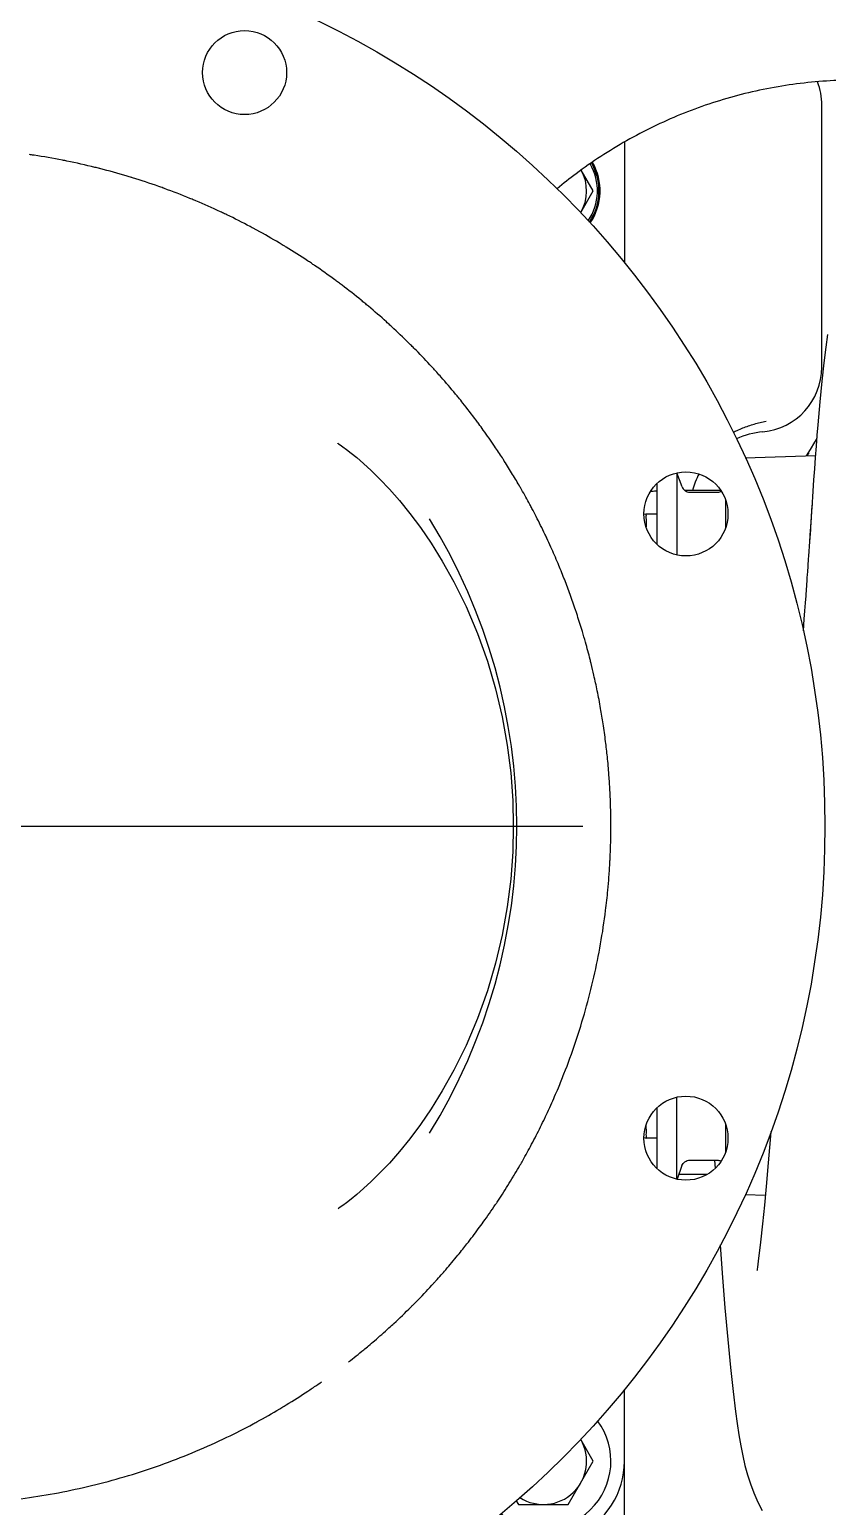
# Model space of a CAD drawing. Header units: millimetres. Extents: x 156850 to 204135, y 56350 to 74150.
# Drawn here: x 174815 to 174962.6, y 62077.1 to 62350.3 of the extents above; entities that cross this region are included whole.
import ezdxf

# ---------------------------------------------------------------- set-up
doc = ezdxf.new("R2010")
doc.units = ezdxf.units.MM
doc.header["$LTSCALE"] = 150
doc.linetypes.add('X-2F-PLAN$0$CENTER', pattern=[2, 1.25, -0.25, 0.25, -0.25])
doc.layers.add('-----33 Equipment', color=5, linetype='Continuous')

# ---------------------------------------------------------------- blocks, each defined once
blk = doc.blocks.new('X-2F-PLAN$0$A$C73FA2420')
at = {"color": 0, "linetype": 'X-2F-PLAN$0$CENTER', "ltscale": 2}
blk.add_line((2448.733949000714, 1095.974610281875), (2448.733949000714, 580.5806102819042), dxfattribs=at)
at = {"color": 0, "linetype": 'Continuous'}
for p, q in [((2323.913682771614, 733.2888569110073), (2323.233949000714, 732.8964124353952)), ((2323.233949000714, 732.8964124353952), (2323.233949000714, 723.6588081283262)), ((2323.233949000714, 723.6588081283262), (2331.233949000714, 719.0400059748208)), ((2331.233949000714, 719.0400059748208), (2335.233949113172, 721.349407116475)), ((2562.202201606357, 721.3677364182076), (2566.233949000714, 719.0400059748208)), ((2566.233949000714, 719.0400059748208), (2570.077273560921, 721.2589504442876)), ((2213.679494321928, 713.2776102818898), (2344.513187923934, 713.2776102818898)), ((2575.26324080443, 713.2776102818898), (2552.954311937327, 713.2776102818898)), ((2391.125839801389, 709.6645457408158), (2391.012319971807, 709.2872520970996)), ((2391.012319976813, 707.2766919120913), (2391.01231995842, 709.2872675262042)), ((2506.455319604254, 709.2874499589088), (2506.341553332401, 709.6645413429942)), ((2506.455319976783, 707.2727674567141), (2506.455319958506, 709.2874823352904)), ((2388.127821007278, 707.2780318736914), (2385.39313201583, 707.277699024009)), ((2391.500768059515, 707.2782684873091), (2388.127821007278, 707.2780318736914)), ((2396.59818239091, 707.2784679121105), (2391.500768059515, 707.2782684873091)), ((2505.918960113777, 707.2728490128065), (2500.864839823684, 707.2735261791968)), ((2509.291907128529, 707.2722928766161), (2505.918960113777, 707.2728490128065)), ((2512.079819314415, 707.2716872337041), (2509.291907128529, 707.2722928766161)), ((2385.923956545419, 702.6340010389104), (2383.405094808317, 703.5512604074902)), ((2398.570023057284, 703.6187027611886), (2383.421640198445, 703.6173133098055)), ((2384.336983725894, 703.2119071878842), (2384.336983725894, 697.9006117099198)), ((2514.04741983884, 703.6110941019724), (2498.896287608077, 703.6139476061799)), ((2511.495331646642, 702.6280532883247), (2514.059805581579, 703.5616474847193)), ((2386.922973975539, 701.2056822807062), (2386.922731957864, 696.0961032080231)), ((2510.496178902686, 701.1995682623237), (2510.495936897234, 696.0902501016972)), ((2510.820266826893, 695.4529137426871), (2510.820266826893, 702.1295262394124)), ((2371.242001208593, 695.5516205172171), (2366.049019985367, 695.1755451504141)), ((2386.922756304615, 696.610122580023), (2385.396547284676, 696.5103809860302)), ((2388.927061656141, 694.5788999529905), (2388.394843009533, 694.5788694442017)), ((2393.59781092708, 694.5790993858827), (2388.927061656141, 694.5788999529905)), ((2508.491463481798, 694.5732367257006), (2503.884307215922, 694.5738704844844)), ((2509.056674006628, 694.5731507827295), (2508.491463481798, 694.5732367257006)), ((2368.226583433105, 688.5231245735777), (2368.225876561599, 688.5232025270816)), ((2380.581965179183, 690.9421596549219), (2380.450342806522, 687.1953005362302)), ((2516.836790959584, 690.9192775132251), (2517.29109176551, 677.9518049699254)), ((2486.982378058019, 680.0699419133016), (2484.836411505355, 680.2145560223144)), ((2493.037571988651, 679.624265546503), (2492.524676462286, 679.660958612978)), ((2493.01922914607, 679.625574366306), (2492.624673117418, 679.6554207776207)), ((2493.606869583717, 679.5837369044893), (2493.037571988651, 679.624265546503)), ((2495.328420222504, 679.4615451929276), (2494.613811871503, 679.5121989442268)), ((2498.195837989217, 679.2595060351305), (2496.888144582859, 679.3513775339816)), ((2503.547874385142, 678.8879218730144), (2501.39681074582, 679.0310819777078)), ((2503.457063192036, 678.897546364693), (2501.397235917975, 679.0372738618171)), ((2503.98744483653, 678.8628512819996), (2503.457063192036, 678.897546364693)), ((2505.823582236771, 678.7430586082046), (2503.98744483653, 678.8628512819996)), ((2507.244633635739, 678.6492159449845), (2505.823582236771, 678.7430586082046)), ((2508.29172553122, 678.5794219492236), (2507.244633635739, 678.6492159449845)), ((2510.713332926622, 678.4209788631997), (2507.579682501615, 678.6228852928034)), ((2508.910987239331, 678.537885562575), (2508.29172553122, 678.5794219492236)), ((2518.388101488934, 678.9417183432961), (2517.232250287896, 679.631364495377)), ((2517.731993289432, 679.1434008526849), (2517.234474188183, 679.5678859240725)), ((2517.732052125852, 679.1433510875213), (2517.728664943716, 679.1462151366286)), ((2533.617959118215, 676.7776102817734), (2582.11803751823, 676.7776102817734))]:
    blk.add_line(p, q, dxfattribs=at)
for points in [[(2448.733784290613, 733.8284594588913), (2443.992438675836, 733.9417276314925), (2438.921325034811, 734.3136842316017), (2433.765872390941, 734.9602149892016), (2428.574411126669, 735.891193793912), (2423.394357045414, 737.1109385472955), (2418.253766588517, 738.6243668053066), (2413.145739726955, 740.4484548994806), (2408.138124673162, 742.5704262952204), (2403.577699051821, 744.8163196301903), (2399.724875564571, 746.9711778872879), (2396.439892633818, 749.016249031818), (2393.534445588244, 751.0041067745187), (2390.89652385388, 752.9739420925034), (2388.513826150564, 754.9069604715914), (2386.398618656443, 756.7628111455124), (2384.556266320869, 758.503389827325), (2382.981628875365, 760.0986462371075), (2381.664288984844, 761.5241121813888), (2380.58834510576, 762.7628928548074), (2379.730338166468, 763.810208450479), (2379.063138526399, 764.6709657505271), (2378.564157291432, 765.3497108013835), (2378.21639142686, 765.8476694371202), (2378.005609586369, 766.1649997925269), (2377.95400566794, 766.2457605109084)], [(2519.527422465617, 766.26739308791), (2519.536688880413, 766.2827204812784), (2519.462145258207, 766.1652344845934), (2519.251512868563, 765.8481155714835), (2518.903905332671, 765.3503588843741), (2518.405078092939, 764.67178783298), (2517.738099138252, 763.8112670574919), (2516.880411754129, 762.7642747316277), (2515.804846170475, 761.5258383663022), (2514.48794059502, 760.1007228572271), (2512.913798593916, 758.5058174260776), (2511.072009912226, 756.7655858726939), (2508.957450762624, 754.9100808891817), (2506.575575764058, 752.9774632310146), (2503.93877547374, 751.0081442379742), (2501.034765720018, 749.0208803744754), (2497.751480971114, 746.9763787788106), (2493.900778944953, 744.8220722657279), (2489.341947072186, 742.5761596710072), (2484.335132073844, 740.453641705506), (2479.22772307531, 738.6288929575821), (2474.087710094987, 737.1147736872081), (2468.908137941384, 735.8942961054854), (2463.717083635041, 734.962555266975), (2458.561975069344, 734.3152433726937), (2453.491153832991, 733.9424942994956), (2448.733784290613, 733.8284594588913)], [(2366.048899743822, 695.1755362587865), (2359.638902219594, 694.6761444330914), (2353.762388901785, 694.1663802452968), (2348.587346399901, 693.6650557654211), (2344.12620067806, 693.1816890651244), (2340.420737150591, 692.7324683151091)], [(2340.420897647273, 692.7324889187003), (2338.222334953025, 692.4336805624189), (2336.089563397458, 692.106593297096), (2334.099092765246, 691.7591190474923), (2332.228079338791, 691.3849855168955), (2330.448879610398, 690.9747505579726), (2328.729196004453, 690.5142015411984), (2327.036771939718, 689.9833543273853), (2325.361366709927, 689.3615224154782), (2323.685331244022, 688.6155959228054), (2322.119679033291, 687.7729135134141)], [(2367.16326998279, 688.652662957611), (2366.784889293485, 688.7075107651763), (2366.549315070501, 688.7462495004875), (2366.47715761466, 688.7595087569207)], [(2368.225876561599, 688.5232025270816), (2367.671332542901, 688.5873276991188), (2367.16326998279, 688.652662957611)], [(2382.031151089817, 687.0545863367151), (2378.592235003016, 687.3606982980855), (2375.163364714477, 687.7204178806278), (2371.747230457258, 688.1180727928877), (2368.226583433105, 688.5231245735777)], [(2392.201490936219, 686.1696396369953), (2390.699162471108, 686.292958167498), (2386.404985384317, 686.6770436671795), (2382.030766268261, 687.0546177622164)], [(2492.624673117418, 679.6554207776207), (2491.34906584362, 679.7519233060302), (2490.00233541755, 679.8527812210959), (2488.556479642633, 679.9586974554113), (2486.982378058019, 680.0699419133016)], [(2494.613811871503, 679.5121989442268), (2493.934169488144, 679.5604644386913), (2493.606869583717, 679.5837369044893)], [(2496.888144582859, 679.3513775339816), (2495.700859837583, 679.4351874407148), (2495.328420222504, 679.4615451929276)], [(2501.397235917975, 679.0372738618171), (2498.662126648822, 679.2268762699096), (2498.195837989217, 679.2595060351305)], [(2503.763186526252, 678.8736077881767), (2503.69109808316, 678.8783994031255), (2503.655171955004, 678.8807876991923), (2503.619325050968, 678.8831709427177), (2503.58355873765, 678.8855490338756), (2503.547874385142, 678.8879218730144)], [(2504.501518347766, 678.8245980846114), (2504.426254644524, 678.8295874646283), (2504.388741889736, 678.8320748895057), (2504.351308591082, 678.8345574515988), (2504.313954783021, 678.8370351369958), (2504.27668049268, 678.8395079324837), (2504.239485739847, 678.8419758254895), (2504.202370536863, 678.8444388041971), (2504.165334888035, 678.8468968571979), (2504.128378790454, 678.8493499738979), (2504.091502232826, 678.8517981442274), (2504.054705195827, 678.8542413589894), (2504.017987651867, 678.856679609511), (2503.981349565322, 678.8591128878179), (2503.944790891604, 678.8615411866922), (2503.908311577165, 678.8639644997311), (2503.871911559836, 678.8663828209974), (2503.835590768023, 678.8687961454852), (2503.799349120585, 678.8712044691201), (2503.763186526252, 678.8736077881767)], [(2504.998435501009, 678.7917037918232), (2504.921122301719, 678.7968158092117), (2504.882582983701, 678.7993649194832), (2504.84412203182, 678.8019094011979), (2504.805739571573, 678.8044492325862), (2504.767435721122, 678.8069843929261), (2504.729210592224, 678.8095148617285), (2504.691064289305, 678.8120406190865), (2504.65299691027, 678.8145616460242), (2504.615008546039, 678.8170779236825), (2504.577099280665, 678.8195894341916), (2504.539269191213, 678.8220961602055), (2504.501518347766, 678.8245980846114)], [(2505.429195033736, 678.7632670464809), (2505.350184162497, 678.7684768573963), (2505.310793085373, 678.7710752917919), (2505.271478531649, 678.7736693738261), (2505.232240705285, 678.7762590750935), (2505.193079802557, 678.7788443681784), (2505.153996012406, 678.7814252264216), (2505.114989516325, 678.7840016232221), (2505.07606048882, 678.786573533027), (2505.03720909683, 678.7891409306903), (2504.998435501009, 678.7917037918232)], [(2505.78867349145, 678.7396021428867), (2505.708201959496, 678.7448939841124), (2505.668096914887, 678.7475325692794), (2505.62807688734, 678.7501663821167), (2505.588140262174, 678.752795512497), (2505.548285410972, 678.7554200513987), (2505.508510692162, 678.758040091081), (2505.468814451015, 678.7606557250256), (2505.429195033736, 678.7632670464809)], [(2506.114273650921, 678.7182267410099), (2506.032292145654, 678.723603106977), (2505.991450500092, 678.7262829621905), (2505.950706284493, 678.7289573696908), (2505.910057998728, 678.731626409688), (2505.869504127419, 678.7342901633237), (2505.829043139936, 678.7369487130782), (2505.78867349145, 678.7396021428867)], [(2506.404490922694, 678.699226762692), (2506.321034397231, 678.7046851614141), (2506.279470076086, 678.7074052722892), (2506.238013234106, 678.7101194149), (2506.19666248688, 678.7128276593285), (2506.155416432302, 678.7155300769955), (2506.114273650921, 678.7182267410099)], [(2506.657578069833, 678.6827015454182), (2506.572752545355, 678.6882354425034), (2506.530515336548, 678.6909927435918), (2506.488393511157, 678.6937436903245), (2506.446385802352, 678.6964883427136), (2506.404490922694, 678.699226762692)], [(2506.914948451915, 678.66594167531), (2506.828666935908, 678.6715550578083), (2506.785712103243, 678.6743516441202), (2506.742879768019, 678.6771415548283), (2506.700168806827, 678.6799248383031), (2506.657578069833, 678.6827015454182)], [(2507.13286910241, 678.6517884344212), (2507.045315931085, 678.6574704496888), (2507.001732743694, 678.6603010635008), (2506.95827724284, 678.6631247930927), (2506.914948451915, 678.66594167531)], [(2507.354182687355, 678.6374521484249), (2507.26520686713, 678.6432111992035), (2507.220951734693, 678.646077995596), (2507.176841699285, 678.6489369184128), (2507.13286910241, 678.6517884344212)], [(2507.579682501615, 678.6228852928034), (2507.488921696669, 678.6287432129029), (2507.443828895455, 678.631656158017), (2507.398918310762, 678.6345589918783), (2507.354182687355, 678.6374521484249)], [(2522.958725599223, 677.5079228496179), (2521.03648752009, 677.6608685817919), (2518.981447573286, 677.8222743109218), (2516.906523274258, 677.9812741561909), (2514.826543931616, 678.1352954774047), (2512.758493565721, 678.2822199130896), (2510.713332926622, 678.4209788631997)], [(2520.409198708716, 677.710136727721), (2519.723672883702, 678.1320160938776), (2518.388101488934, 678.9417183432961)], [(2539.672825824935, 675.7212383470032), (2537.304842418409, 676.04283515719), (2534.426595001481, 676.3981718518771), (2531.062319934019, 676.7696514673298), (2527.196192824747, 677.146401885082), (2522.958625323721, 677.5079308471759)]]:
    blk.add_lwpolyline(points, dxfattribs=at)
for centre, radius in [((2448.73374996311, 841.2871723715798), 165.1), ((2588.124998248648, 783.5494280544808), 7.775), ((2390.996005645953, 701.8959240861004), 7.775), ((2506.471496326732, 701.8959249337786), 7.775)]:
    blk.add_circle(centre, radius, dxfattribs=at)
for centre, radius, start, end in [((2448.733774668071, 841.2871725274017), 108.1, 238.3000446844153, 301.6999459250218), ((2331.233949000714, 728.2776102818898), 15, 139.0879789747826, 270), ((2331.233949000714, 728.2776102818898), 12.5, 141.264541785334, 306.5944225254875), ((2331.233949000714, 728.2776102818898), 8, 147.3075491088233, 300.0000009324704), ((2566.233949000714, 728.2776102818898), 8, 239.7391713655656, 298.6671707216311), ((2566.233949000714, 728.2776102818898), 10.5, 235.7536341902306, 300.1717483935439), ((2566.233949000714, 728.2776102818898), 10.299689405, 235.9902719573765, 300.0663870102705), ((2566.233949000714, 728.2776102818898), 10, 236.2550651431891, 299.9382386875529), ((2506.733949000714, 686.2776102818898), 15, 61.65833010201806, 74.19268741197611), ((2389.233949000714, 658.2776102818898), 40, 97.03164642898335, 97.08959276261369), ((2506.733949000714, 686.2776102818898), 15, 5.312774704581225, 24.7974646922312), ((2533.617959118215, 688.7776102817734), 12, 185.3127747045812, 270), ((2582.11803751823, 688.7776102817734), 12, 270, 290.8799897063626)]:
    blk.add_arc(centre, radius, start, end, dxfattribs=at)
for points, start_tangent, end_tangent in [([(2323.819782309234, 829.1259195525781), (2323.852847418049, 828.7909521567053), (2324.630969382124, 822.5816867533722), (2325.717630412779, 816.4189261345891), (2327.110128899221, 810.3179918947862), (2328.805002870737, 804.2940519169788), (2330.798038603854, 798.3620826652041), (2333.084281097632, 792.5368319497211), (2335.658046393073, 786.8327822615975), (2338.1250223323, 781.981990408909)], (0.09689923466969728, -0.995294196869244), (0.4725333078782286, -0.8813128121987546)), ([(2571.913350150222, 817.2417704430991), (2572.819049774553, 822.4660747260205)], (0.1915891286818497, 0.9814752191323708), (0.1499633551380849, 0.9886915556005005)), ([(2572.819049774553, 822.4660747260205), (2572.836530884611, 822.5816890127026), (2572.945581513923, 823.3200888318825)], (0.149963355167636, 0.9886915555973449), (0.1431576370003788, 0.9896998994486281)), ([(2571.744969787425, 816.3947008852847), (2571.913350150222, 817.2417704430991)], (0.1983393169380375, 0.9801334171206614), (0.1915891287036315, 0.9814752191280889)), ([(2570.584497772623, 811.2240644517005), (2571.744969787425, 816.3947008852847)], (0.2395370310595187, 0.9708872286477073), (0.1983393169993178, 0.9801334171082194)), ([(2568.961559904506, 805.27788319299), (2570.357371590799, 810.3179941084818), (2570.374309366103, 810.3845892001991)], (0.2869152772039029, 0.9579559612565368), (0.2462266282354766, 0.9692122819813362)), ([(2570.374309366103, 810.3845892001991), (2570.584497772623, 811.2240644517005)], (0.2462266282308536, 0.9692122819847986), (0.2395370311001075, 0.9708872286376864)), ([(2567.048653443228, 799.4185829818016), (2568.662497728714, 804.2940540997079), (2568.710180170601, 804.448992040474)], (0.3336012062631033, 0.942714291384061), (0.2935204205515917, 0.9559528036042922)), ([(2568.710180170601, 804.448992040474), (2568.961559904506, 805.27788319299)], (0.293520420510801, 0.9559528036170438), (0.2869152771686169, 0.9579559612668671)), ([(2564.850292210816, 793.6600397913135), (2566.669462103629, 798.362084811728), (2566.756678846083, 798.6024727087934)], (0.379484354783793, 0.92519815416715), (0.3401044095778679, 0.9403876810053011)), ([(2566.756678846083, 798.6024727087934), (2567.048653443228, 799.4185829818016)], (0.3401044096217639, 0.940387680988842), (0.3336012062537863, 0.942714291387173)), ([(2562.371780088986, 788.0162306998973), (2564.383219716023, 792.5368340549176), (2564.518527246895, 792.8590744634857)], (0.4244533239183198, 0.905449819600526), (0.3858667832654142, 0.9225545108937384)), ([(2564.518527246895, 792.8590744634857), (2564.850292210816, 793.6600397913135)], (0.3858667832312421, 0.9225545109090283), (0.3794843547641076, 0.9251981541751356)), ([(2559.619066208368, 782.5007646273007), (2561.80945452454, 786.8327843202278), (2562.001154610538, 787.2326596154016)], (0.4683996884440203, 0.8835166845428307), (0.4306970623276177, 0.9024965598280741)), ([(2562.001154610538, 787.2326596154016), (2562.371780088986, 788.0162306998973)], (0.4306970623601835, 0.9024965598126594), (0.4244533239352191, 0.9054498195923922)), ([(2338.1250223323, 781.981990408909), (2338.512935703853, 781.2641147674294), (2340.927472390817, 777.0283082704991)], (0.4725333078769628, -0.8813128121995328), (0.5120033562958257, -0.8589834475365566)), ([(2556.598772972007, 777.1269675528747), (2558.954565314925, 781.2641167736729), (2559.210658193915, 781.7367900232202)], (0.5112172653314466, 0.8594515155767112), (0.4744871958631471, 0.8802624046055799)), ([(2559.210658193915, 781.7367900232202), (2559.619066208368, 782.5007646273007)], (0.4744871958732945, 0.8802624046000153), (0.4683996884333453, 0.8835166845484352)), ([(2340.927472390817, 777.0283082704991), (2341.151793168625, 776.6534522344009)], (0.5120033563102653, -0.8589834475276615), (0.5149902067076988, -0.857196061000072)), ([(2341.151793168625, 776.6534522344009), (2341.641851325636, 775.8446740516811), (2344.202809392591, 771.8272736144136)], (0.5149902066339017, -0.8571960610452809), (0.5534443930019379, -0.8328861289843755)), ([(2553.318166757468, 771.9078180068173), (2555.825649791514, 775.8446760008228), (2556.15379554464, 776.384714171174)], (0.5528026435208669, 0.8333122087887797), (0.5171316190651297, 0.8559058876786346)), ([(2556.15379554464, 776.384714171174), (2556.598772972007, 777.1269675528747)], (0.5171316191285718, 0.8559058876400998), (0.5112172653016019, 0.8594515155947248)), ([(2344.202809392591, 771.8272736144136), (2344.457684987457, 771.4452261024271)], (0.5534443930948421, -0.8328861289234932), (0.5564885080270039, -0.8308553065575955)), ([(2344.457684987457, 771.4452261024271), (2345.037014281028, 770.587933698087), (2345.92079031677, 769.3087701541954)], (0.5564885080078, -0.8308553065699078), (0.5735130341224358, -0.8191964353512369)), ([(2549.785144620342, 766.8559244722128), (2552.430486931582, 770.5879355850047), (2552.837966125808, 771.1893305233098)], (0.593055359318585, 0.8051616861125626), (0.5585275591113822, 0.8294859647469107)), ([(2552.837966125808, 771.1893305233098), (2553.318166757468, 771.9078180068173)], (0.5585275591010622, 0.8294859647549218), (0.5528026435796807, 0.8333122087502298)), ([(2546.008213973604, 761.9834924069), (2548.777517644921, 765.5069646115298), (2549.271193854278, 766.1631574999774)], (0.6318781605702882, 0.7750677326495502), (0.5985752701951972, 0.8010665677150609)), ([(2549.271193854278, 766.1631574999774), (2549.785144620342, 766.8559244722128)], (0.5985752702084047, 0.8010665677052287), (0.593055359316207, 0.805161686114284)), ([(2349.608785343007, 764.3090166578768), (2351.855778054683, 761.4996187303914)], (0.6133502369824618, -0.7898110449933334), (0.6357335314020635, -0.7719085937148764)), ([(2351.855778054683, 761.4996187303914), (2352.59167760564, 760.6143934251741), (2353.536192373722, 759.5019652161282)], (0.6357335314020764, -0.7719085937148789), (0.6516520179306755, -0.7585180601191923)), ([(2541.996472497354, 757.3022953448235), (2544.875823788811, 760.6143951748963), (2545.462107445928, 761.3183029784122)], (0.6691772364782802, 0.7431028368801761), (0.6371782778897931, 0.7707164473304497)), ([(2545.462107445928, 761.3183029784122), (2546.008213973604, 761.9834924069)], (0.63717827784757, 0.7707164473651139), (0.6318781605629235, 0.7750677326558816)), ([(2353.536192373722, 759.5019652161282), (2355.896878817352, 756.8317966263858)], (0.6516520179325814, -0.7585180601175189), (0.6729260054004249, -0.7397098020546922)), ([(2355.896878817352, 756.8317966263858), (2356.732395891217, 755.9223892987939), (2359.729224796407, 752.8022048907005)], (0.6729260053880872, -0.739709802066072), (0.7050332772142585, -0.7091742226143729)), ([(2541.41991949291, 756.6664351436775), (2541.996472497354, 757.3022953448235)], (0.6742436108723228, 0.7385090068490849), (0.6691772364756399, 0.743102836882657)), ([(2537.759586088243, 752.8236461807974), (2540.735105588799, 755.9223909734283), (2541.41991949291, 756.6664351436775)], (0.7048624466133323, 0.7093440148153747), (0.6742436108887017, 0.7385090068348125)), ([(2359.729224796407, 752.8022048907005), (2360.111156082712, 752.4196814019233)], (0.7050332772469461, -0.7091742225818553), (0.7080810571949168, -0.706131160934474)), ([(2360.111156082712, 752.4196814019233), (2361.101844039047, 751.4426154734101), (2364.170825025882, 748.5482556528295)], (0.7080810571753713, -0.7061311609532452), (0.7389281214398454, -0.6737842617228299)), ([(2533.307765593636, 748.5583698058035), (2536.365657522809, 751.4426170687075), (2537.154404071625, 752.2187543151085)], (0.7388475388629842, 0.6738726246971062), (0.7096820257808326, 0.7045221233454129)), ([(2537.154404071625, 752.2187543151085), (2537.759586088243, 752.8236461807974)], (0.7096820257670134, 0.7045221233590289), (0.7048624466093654, 0.7093440148192712)), ([(2364.170825025882, 748.5482556528295), (2364.584675342194, 748.1725746138254)], (0.7389281214945193, -0.6737842616631244), (0.7419213572842189, -0.670486912329707)), ([(2364.584675342194, 748.1725746138254), (2365.689158912166, 747.1862093728269), (2366.657047274406, 746.3408190996852)], (0.7419213573210169, -0.670486912289277), (0.7565177969970487, -0.6539731055831017)), ([(2366.657047274406, 746.3408190996852), (2369.32639010367, 744.0973258137237)], (0.7565177969909059, -0.6539731055908201), (0.7743923166885347, -0.6327057292720395)), ([(2528.65174217429, 744.5167768545798), (2531.778342727106, 747.1862108845962), (2532.675873011583, 747.985965934291)], (0.7710503586275883, 0.6367741706919666), (0.7434082221307561, 0.6688379589021036)), ([(2532.675873011583, 747.985965934291), (2533.307765593636, 748.5583698058035)], (0.7434082220989683, 0.6688379589382879), (0.7388475388607564, 0.6738726247003444)), ([(2369.32639010367, 744.0973258137237), (2370.482935723034, 743.1637530932203), (2371.441591537558, 742.4068538767169)], (0.7743923166771021, -0.6327057292863234), (0.7878629531373493, -0.6158506045081793)), ([(2523.802741420921, 740.7086387135205), (2526.984565989114, 743.1637545173871), (2527.995150856441, 743.9782547479263)], (0.8013930480339202, 0.5981380965655595), (0.7753410483024129, 0.63154276087729)), ([(2527.995150856441, 743.9782547479263), (2528.65174217429, 744.5167768545798)], (0.7753410483024116, 0.6315427608782518), (0.7710503586405221, 0.6367741706751237)), ([(2371.441591537558, 742.4068538767169), (2374.202183362679, 740.3097460162826)], (0.7878629531473049, -0.6158506044957969), (0.8045711859176787, -0.5938562172706443)), ([(2523.123548590695, 740.20526025648), (2523.802741420921, 740.7086387135205)], (0.8054036970103257, 0.5927266527184096), (0.8013930480256664, 0.5981380965763253)), ([(2374.202183362679, 740.3097460162826), (2375.471256387653, 739.3852470943239), (2378.672058252734, 737.1586256285082)], (0.8045711859073298, -0.5938562172843787), (0.8296790478621865, -0.5582406985690018)), ([(2518.990304750623, 737.2900023565162), (2521.99624539318, 739.3852484276867), (2523.123548590695, 740.20526025648)], (0.8286323536156811, 0.5597931962263151), (0.8054036970129771, 0.592726652714141)), ([(2378.672058252734, 737.1586256285082), (2379.178871926968, 736.819407237519)], (0.8296790478267326, -0.558240698620191), (0.8323817065676814, -0.554202755832252)), ([(2379.178871926968, 736.819407237519), (2380.641719154781, 735.8600853374228), (2383.859356721165, 733.8501769800205)], (0.8323817065933993, -0.5542027557932337), (0.8560402933795765, -0.5169090984984985)), ([(2513.790763583267, 733.9606619828264), (2516.259174996871, 735.4962831643061)], (0.8551600492532163, 0.5183640517639871), (0.8429250659609591, 0.538030977894775)), ([(2516.259174996871, 735.4962831643061), (2516.825782690314, 735.8600865767803), (2518.990304750623, 737.2900023565162)], (0.8429250659641894, 0.5380309778907557), (0.8286323536115368, 0.5597931962322282)), ([(2383.859356721165, 733.8501769800205), (2384.395617243135, 733.5281835653004)], (0.8560402934182944, -0.5169090984345346), (0.8586056991667645, -0.5126365704450695)), ([(2384.395617243135, 733.5281835653004), (2385.981469439226, 732.5970319302287), (2386.866124441498, 732.0910547596868)], (0.858605699163245, -0.512636570451675), (0.8700574250498148, -0.4929503799722576)), ([(2508.216970800422, 730.7740902968799), (2510.971828091773, 732.301774674328)], (0.8805500935657276, 0.4739530912666379), (0.8683783283071539, 0.4959022876804198)), ([(2510.971828091773, 732.301774674328), (2511.486032465706, 732.5970330726122), (2513.790763583267, 733.9606619828264)], (0.8683783283014977, 0.4959022876911332), (0.8551600492514951, 0.5183640517667936)), ([(2386.866124441498, 732.0910547596868), (2389.86243864242, 730.4469102926087)], (0.870057425055336, -0.492950379963079), (0.8831568202027149, -0.4690778516723335)), ([(2389.86243864242, 730.4469102926087), (2391.477231780533, 729.6041993375984), (2394.690306398203, 728.0144878379069)], (0.883156820198663, -0.4690778516797395), (0.9025382315733698, -0.430609731135617)), ([(2502.717233822215, 727.9858999567805), (2505.990270178765, 729.604200379923), (2507.483283402165, 730.3823151887045)], (0.902765993294082, 0.4301320278144514), (0.8836714811665832, 0.4681075873909562)), ([(2507.483283402165, 730.3823151887045), (2508.216970800422, 730.7740902968799)], (0.883671481146015, 0.4681075874306609), (0.8805500935845496, 0.473953091232008)), ([(2394.690306398203, 728.0144878379069), (2395.282131270738, 727.734015605587)], (0.9025382315835875, -0.4306097311154982), (0.9047728031426229, -0.4258945581862628)), ([(2395.282131270738, 727.734015605587), (2397.115342847421, 726.8890282129287), (2400.307959581725, 725.501432009507)], (0.9047728031668095, -0.4258945581351419), (0.9225619012209161, -0.3858491135350415)), ([(2497.299699681229, 725.560151479207), (2500.352159161121, 726.8890291524003), (2501.97001574107, 727.632893923379)], (0.9220940813522165, 0.386965767394098), (0.905578479613233, 0.4241787562590139)), ([(2501.97001574107, 727.632893923379), (2502.717233822215, 727.9858999567805)], (0.9055784796268347, 0.4241787562312351), (0.9027659932623361, 0.4301320278801344)), ([(2400.307959581725, 725.501432009507), (2402.881785407546, 724.4582688994124), (2408.762223176076, 722.3179646477802), (2414.742036458571, 720.4734365915065), (2420.806358496659, 718.9292705181288), (2426.940112430137, 717.6893054677057), (2433.128048780374, 716.756624188798), (2436.8720735237, 716.3444034499116)], (0.9225619012241162, -0.3858491135276907), (0.9955236827359435, -0.09451241776414454)), ([(2491.549546399154, 723.3117409909028), (2494.257109720726, 724.3298338523018)], (0.9400090827419253, 0.3411494164773123), (0.9318972792666264, 0.3627222916987772)), ([(2494.257109720726, 724.3298338523018), (2494.585716644768, 724.4582697338774), (2497.299699681229, 725.560151479207)], (0.9318972792649579, 0.3627222917048814), (0.9220940813511784, 0.3869657673970423)), ([(2586.733949000714, 670.353483383311), (2586.554277519113, 675.9060115144239), (2586.016101110145, 681.4354530660203), (2585.121789523866, 686.9195545833791), (2583.875552451471, 692.3348841817933), (2582.282568747411, 697.6609290061751), (2580.34959002072, 702.8764006217825), (2578.085843494511, 707.9582554223016), (2575.500307840062, 712.888145954581), (2572.603503749822, 717.6471452525002), (2569.409007322509, 722.2143849410932), (2566.627075947705, 725.7436288257013)], (0, 0.9999999999999996), (-0.6388438542679884, 0.7693364217713221)), ([(2484.716793105239, 721.0515056676813), (2485.490135434316, 721.2856600229861)], (0.9580180793106964, 0.2867077949999267), (0.9561525405199675, 0.2928691162591613)), ([(2485.490135434316, 721.2856600229861), (2488.446231590584, 722.2312437961809)], (0.9561525405268839, 0.2928691162344145), (0.9486184518038511, 0.3164222383099943)), ([(2488.446231590584, 722.2312437961809), (2488.705278914771, 722.3179653750849), (2491.549546399154, 723.3117409909028)], (0.9486184518075582, 0.3164222383005077), (0.9400090827355893, 0.3411494164952052)), ([(2473.73427767586, 718.2978702007094), (2476.661143656471, 718.929271026398), (2478.774179665255, 719.4308327481267)], (0.9799588474178706, 0.1992000435920962), (0.9709313889643858, 0.2393579702525455)), ([(2478.774179665255, 719.4308327481267), (2479.551338591846, 719.62505391991)], (0.9709313889673287, 0.2393579702378575), (0.9693840088241832, 0.2455496761033522)), ([(2479.551338591846, 719.62505391991), (2482.725465666037, 720.4734372100793), (2484.716793105239, 721.0515056676813)], (0.9693840088172467, 0.2455496761338699), (0.9580180793200521, 0.2867077949699064)), ([(2436.8720735237, 716.3444034499116), (2439.354783362127, 716.1335454739747), (2442.117095698602, 715.9571491038078)], (0.9955236827354368, -0.09451241776846653), (0.9986093267153109, -0.05272013465047779)), ([(2442.117095698602, 715.9571491038078), (2442.866329959827, 715.9198391839745)], (0.998609326714337, -0.05272013465464196), (0.9989065757269823, -0.046750967568804)), ([(2442.866329959827, 715.9198391839745), (2445.604835532489, 715.8216183952172), (2445.881354050478, 715.8150274024229)], (0.998906575728028, -0.04675096755901582), (0.9997417076995578, -0.02272702992804086)), ([(2445.881354050478, 715.8150274024229), (2449.203766443883, 715.7834913911065)], (0.9997417076973178, -0.02272702995386402), (0.9999929888273718, 0.003744635605210956)), ([(2449.203766443883, 715.7834913911065), (2451.862666677218, 715.8216184522025), (2452.061659404542, 715.8267389626126)], (0.9999929888273014, 0.003744635604071295), (0.9996483747168942, 0.02651654061615162)), ([(2452.061659404542, 715.8267389626126), (2455.375378966448, 715.9584701040876)], (0.9996483747167884, 0.02651654061387259), (0.9985988022437446, 0.05291910957079943)), ([(2455.375378966448, 715.9584701040876), (2458.112718842225, 716.1335456448141), (2458.233512441861, 716.1426565108122)], (0.9985988022426049, 0.05291910959032712), (0.9971311884067726, 0.07569275458015332)), ([(2458.233512441861, 716.1426565108122), (2461.530920395744, 716.4367527852883)], (0.9971311884141493, 0.0756927545550729), (0.9947879321632899, 0.1019655335027072)), ([(2461.530920395744, 716.4367527852883), (2464.381984573207, 716.7619616978918)], (0.9947879321630415, 0.1019655335027899), (0.9921966706898696, 0.1246826638773443)), ([(2464.381984573207, 716.7619616978918), (2467.65549392777, 717.2171822740929)], (0.9921966706910021, 0.1246826638710878), (0.9885695984996199, 0.1507652112456118)), ([(2467.65549392777, 717.2171822740929), (2470.492203937029, 717.683106821496)], (0.9885695984996603, 0.1507652112467081), (0.9848571544634784, 0.173367774693426)), ([(2470.492203937029, 717.683106821496), (2473.73427767586, 718.2978702007094)], (0.9848571544671333, 0.1733677746728731), (0.9799588474190416, 0.1992000435871876)), ([(2393.386038317461, 709.28861523862), (2392.620063030161, 709.2874940343318), (2391.907311920309, 709.2866449033027), (2391.400770517415, 709.2872132806806), (2391.102264084271, 709.2872639530106), (2391.012882612646, 709.2872678089188), (2391.012552734581, 709.2872679720749)], (-0.9999996168483253, -0.0008753870597213293), (0.005393576079824975, 0.9999854541128173)), ([(2506.454954379355, 709.2876276823808), (2506.33061900537, 709.2889679903747), (2505.998122306191, 709.2881960459054), (2505.458128348226, 709.2870381281245), (2504.712617928511, 709.2867374520865), (2504.07762363099, 709.2871600434883)], (0.4223232105325445, 0.9064453132109527), (-0.9999996742565148, 0.0008071475535248368)), ([(2510.640928486362, 708.4566881828941), (2510.766028793296, 707.4306567556923), (2510.778792918893, 707.2724451462855)], (0.1562698692576744, -0.9877143959474278), (0.07502502673247875, -0.9971816511363235)), ([(2385.923955790931, 702.6340015883907), (2386.649128700956, 702.0773517620983)], (0.9396364163756127, -0.3421745242133923), (0.5734194295019495, -0.8192619592474434)), ([(2511.495332401246, 702.6280538376886), (2510.770106762531, 702.0714727102895)], (-0.939668826702948, -0.3420855099577538), (-0.5734970364182954, -0.8192076349856339)), ([(2386.649128700956, 702.0773517620983), (2386.923850519932, 701.2056822390878)], (0.5734194294981048, -0.819261959249375), (-4.22313116568122e-05, -0.9999999991081365)), ([(2510.770106762531, 702.0714727102895), (2510.495302380063, 701.1995683038258)], (-0.5734970364407775, -0.8192076349703349), (0.0001237921265320468, -0.9999999923378923)), ([(2386.922731957864, 696.0961032080231), (2386.806901509874, 695.5144497422152), (2386.747941564303, 695.3888613671297)], (-0.0002189192541048879, -0.9999999760371405), (-0.4659633299053509, -0.8848040320802211)), ([(2510.495936897234, 696.0902501016972), (2510.611712244223, 695.5085856657824), (2510.680200867471, 695.3651596339769)], (0.0001241882808264026, -0.9999999922889076), (0.4775929996720606, -0.8785812009515097)), ([(2521.57012272079, 693.1415024735034), (2521.929178441176, 692.4019735375769), (2522.36891910655, 691.3767975987867), (2522.759539276478, 690.3284638709738), (2523.103865342098, 689.2618192685186), (2523.404684638139, 688.1753884094069), (2523.660918333917, 687.070101203979)], (0.4555014137457425, -0.8902350600122478), (0.2057099463491117, -0.9786130072572273))]:
    blk.add_spline(points, degree=3, dxfattribs=dict(at, start_tangent=start_tangent, end_tangent=end_tangent))
blk = doc.blocks.new('X-2F-PLAN$0$zw$C47F')
at = {"layer": '-----33 Equipment'}
blk.add_blockref('X-2F-PLAN$0$A$C73FA2420', (2898.048655769322, 848.0194521513768), dxfattribs=at)

msp = doc.modelspace()

# ---------------------------------------------------------------- block references
at = {"layer": '-----33 Equipment', "rotation": 90.00000000000001}
msp.add_blockref('X-2F-PLAN$0$zw$C47F', (176486.2969182868, 56856.21575695537), dxfattribs=at)

doc.saveas('drawing.dxf')
